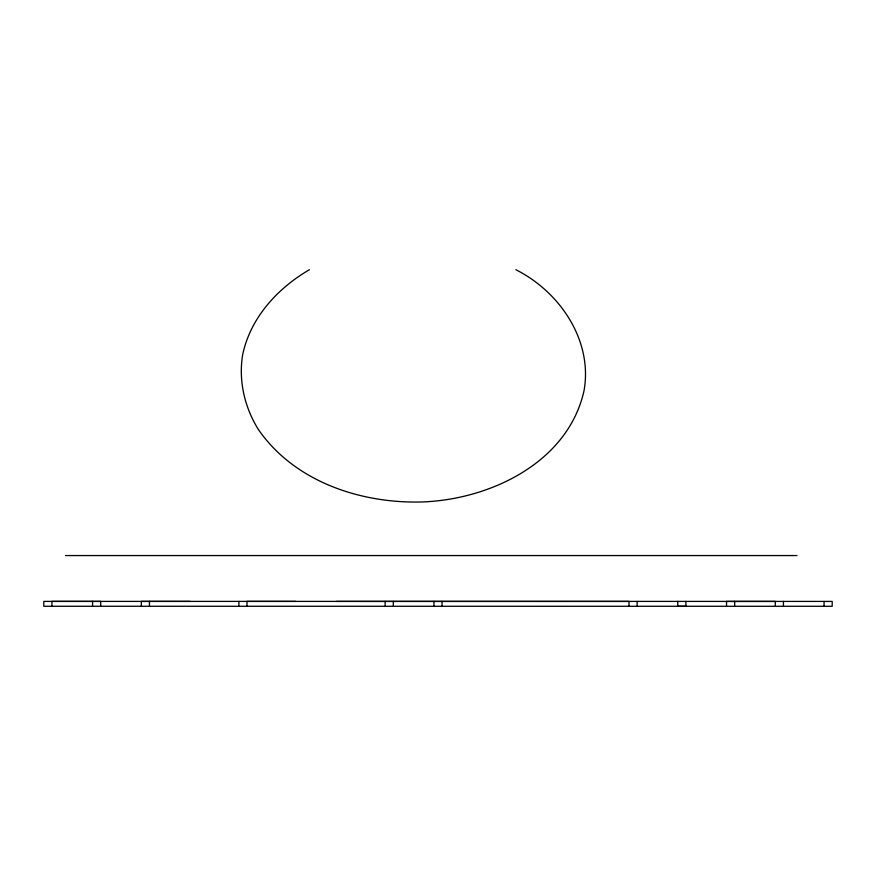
<?xml version="1.0" encoding="UTF-8"?>
<svg xmlns="http://www.w3.org/2000/svg" width="876" height="876" viewBox="0 0 876 876"><rect width="100%" height="100%" fill="white"/><g stroke="black" fill="none" stroke-linecap="round" stroke-linejoin="round"><path stroke-width="1.31" d="M309.425 269.709C277.363 288.357 250.317 317.9 242.597 355.021C238.458 380.841 244.524 406.99 258.146 429.163C294.391 481.964 361.416 503.963 423.283 501.926C491.086 499.101 568.053 462.2 584.04 390.707C592.964 340.381 559.698 291.697 515.844 269.709M65.492 555.559L796.996 555.559M295.76 601.396L141.332 601.396L141.332 606.269M336.406 601.407L629.001 601.407L629.001 606.28M246.999 606.28L246.999 601.396L677.772 601.407L775.304 601.418L775.304 606.291M190.103 601.396L51.925 601.396L51.925 606.269M824.075 601.418L824.075 606.291M783.429 601.418L783.429 606.291M734.668 601.418L734.668 606.291M726.543 606.291L726.543 601.418L832.2 601.418L832.2 606.291L43.8 606.269L43.8 601.396L100.696 601.396L100.696 606.269M685.897 601.407L685.897 606.28L677.772 606.291L677.772 601.407M637.137 601.407L637.137 606.28M442.062 601.407L442.062 606.28M433.938 601.407L433.938 606.28M393.302 601.407L393.302 606.28M385.166 601.407L385.166 606.28M238.863 601.396L238.863 606.28M149.457 601.396L149.457 606.269M92.571 601.396L92.571 606.269"/></g></svg>
